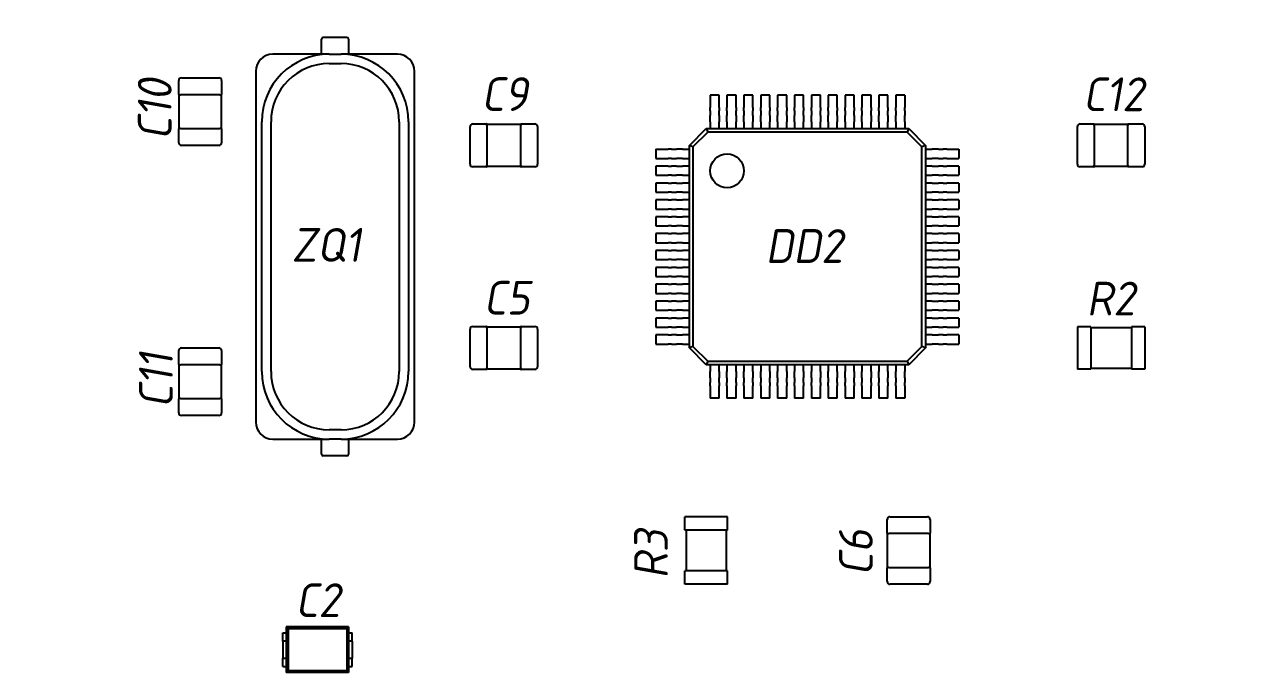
# Model space of a CAD drawing. Header units: inches. Extents: x -14 to 5184, y -66 to 1689.
# Drawn here: x 2381 to 2417.65, y 1442.8 to 1462.04 of the extents above; entities that cross this region are included whole.
import ezdxf

# ---------------------------------------------------------------- set-up
doc = ezdxf.new("R2010")
doc.units = ezdxf.units.IN
doc.header["$MEASUREMENT"] = 0
doc.layers.add('Видимые тонкие (ГОСТ)', color=7, linetype='Continuous', lineweight=25)
doc.layers.add('Штриховка (ГОСТ)', color=7, linetype='Continuous', lineweight=18)
doc.styles.add('Standart2', font='gost_b.ttf', dxfattribs={"oblique": 10, "height": 2})

msp = doc.modelspace()

# ---------------------------------------------------------------- hatches: boundary and pattern name
at = {"layer": 'Штриховка (ГОСТ)'}
h = msp.add_hatch(dxfattribs=at)
h.set_pattern_fill('ANSI37', color=256, scale=15, style=0)
h.set_pattern_definition([(45, (-1048.1199, 909.1897), (-1.3258252, 1.3258252), []), (135, (-1048.1199, 909.1897), (-1.3258252, -1.3258252), [])])
edge = h.paths.add_edge_path()
edge.add_ellipse((2344.2502, 1411.0967), major_axis=(-5, -0.0003), ratio=1, start_angle=0, end_angle=90)
edge.add_line((2344.2504, 1406.0967), (2464.2504, 1406.1028))
edge.add_ellipse((2464.2502, 1411.1028), major_axis=(0.0003, -5), ratio=1, start_angle=0, end_angle=90)
edge.add_line((2469.2502, 1411.103), (2469.2469, 1475.103))
edge.add_ellipse((2464.2469, 1475.1028), major_axis=(5, 0.0003), ratio=1, start_angle=0, end_angle=90)
edge.add_line((2464.2467, 1480.1028), (2344.2467, 1480.0967))
edge.add_ellipse((2344.2469, 1475.0967), major_axis=(-0.0003, 5), ratio=1, start_angle=0, end_angle=90)
edge.add_line((2339.2469, 1475.0965), (2339.2502, 1411.0965))
edge = h.paths.add_edge_path(flags=0)
edge.add_ellipse((2462.25, 1414.1027), major_axis=(-0.0002, 3.5), ratio=1, start_angle=0, end_angle=360)
edge = h.paths.add_edge_path(flags=0)
edge.add_ellipse((2462.2471, 1472.1027), major_axis=(-0.0002, 3.5), ratio=1, start_angle=0, end_angle=360)
edge = h.paths.add_edge_path(flags=0)
edge.add_ellipse((2346.2471, 1472.0968), major_axis=(-0.0002, 3.5), ratio=1, start_angle=0, end_angle=360)
edge = h.paths.add_edge_path(flags=0)
edge.add_ellipse((2346.25, 1414.0968), major_axis=(-0.0002, 3.5), ratio=1, start_angle=0, end_angle=360)
edge = h.paths.add_edge_path(flags=0)
edge.add_ellipse((2459.2472, 1469.1025), major_axis=(-2, -0.0001), ratio=1, start_angle=0, end_angle=90)
edge.add_line((2459.2473, 1467.1025), (2466.2473, 1467.1029))
edge.add_line((2466.2473, 1467.1029), (2466.2497, 1419.1029))
edge.add_line((2466.2497, 1419.1029), (2459.2497, 1419.1025))
edge.add_ellipse((2459.2498, 1417.1025), major_axis=(-0.0001, 2), ratio=1, start_angle=0, end_angle=90)
edge.add_line((2457.2498, 1417.1024), (2457.2503, 1409.1024))
edge.add_line((2457.2503, 1409.1024), (2351.2503, 1409.0971))
edge.add_line((2351.2503, 1409.0971), (2351.2498, 1417.0971))
edge.add_ellipse((2349.2498, 1417.097), major_axis=(2, 0.0001), ratio=1, start_angle=0, end_angle=90)
edge.add_line((2349.2497, 1419.097), (2342.2497, 1419.0966))
edge.add_line((2342.2497, 1419.0966), (2342.2473, 1467.0966))
edge.add_line((2342.2473, 1467.0966), (2349.2473, 1467.097))
edge.add_ellipse((2349.2472, 1469.097), major_axis=(0.0001, -2), ratio=1, start_angle=0, end_angle=90)
edge.add_line((2351.2472, 1469.0971), (2351.2468, 1477.0971))
edge.add_line((2351.2468, 1477.0971), (2457.2468, 1477.1024))
edge.add_line((2457.2468, 1477.1024), (2457.2472, 1469.1024))

# ---------------------------------------------------------------- linework, layer by layer
at = {"layer": 'Видимые тонкие (ГОСТ)', "transparency": 33554687}
for p, q in [((2389.7998, 1461.1648), (2389.7998, 1461.6148)), ((2390.5498, 1461.6648), (2389.8498, 1461.6648)), ((2390.5998, 1461.6148), (2390.5998, 1461.1648)), ((2390.0248, 1461.1648), (2388.3498, 1461.1648)), ((2390.0248, 1461.1648), (2390.3748, 1461.1648)), ((2392.0498, 1461.1648), (2390.3748, 1461.1648)), ((2387.8498, 1460.6648), (2387.8498, 1450.2648)), ((2390.0248, 1460.8898), (2390.3748, 1460.8898)), ((2392.5498, 1450.2648), (2392.5498, 1460.6648)), ((2385.565, 1459.9747), (2385.565, 1460.3847)), ((2385.645, 1460.4647), (2386.755, 1460.4647)), ((2386.835, 1460.3847), (2386.835, 1459.9747)), ((2385.575, 1458.9647), (2385.575, 1459.9647)), ((2385.575, 1459.9647), (2385.615, 1459.9647)), ((2386.785, 1459.9647), (2385.615, 1459.9647)), ((2386.775, 1459.9647), (2385.625, 1459.9647)), ((2386.785, 1459.9647), (2386.825, 1459.9647)), ((2386.825, 1459.9647), (2386.825, 1458.9647)), ((2401.5848, 1459.9548), (2401.3148, 1459.9548)), ((2401.3148, 1459.9548), (2401.3148, 1459.5915)), ((2401.5848, 1459.5915), (2401.5848, 1459.9548)), ((2402.0848, 1459.9548), (2401.8148, 1459.9548)), ((2401.8148, 1459.9548), (2401.8148, 1459.5915)), ((2402.0848, 1459.5915), (2402.0848, 1459.9548)), ((2402.5848, 1459.9548), (2402.3148, 1459.9548)), ((2402.3148, 1459.9548), (2402.3148, 1459.5915)), ((2402.5848, 1459.5915), (2402.5848, 1459.9548)), ((2403.0848, 1459.9548), (2402.8148, 1459.9548)), ((2402.8148, 1459.9548), (2402.8148, 1459.5915)), ((2403.0848, 1459.5915), (2403.0848, 1459.9548)), ((2403.5848, 1459.9548), (2403.3148, 1459.9548)), ((2403.3148, 1459.9548), (2403.3148, 1459.5915)), ((2403.5848, 1459.5915), (2403.5848, 1459.9548)), ((2404.0848, 1459.9548), (2403.8148, 1459.9548)), ((2403.8148, 1459.9548), (2403.8148, 1459.5915)), ((2404.0848, 1459.5915), (2404.0848, 1459.9548)), ((2404.5848, 1459.9548), (2404.3148, 1459.9548)), ((2404.3148, 1459.9548), (2404.3148, 1459.5915)), ((2404.5848, 1459.5915), (2404.5848, 1459.9548)), ((2405.0848, 1459.9548), (2404.8148, 1459.9548)), ((2404.8148, 1459.9548), (2404.8148, 1459.5915)), ((2405.0848, 1459.5915), (2405.0848, 1459.9548)), ((2405.5848, 1459.9548), (2405.3148, 1459.9548)), ((2405.3148, 1459.9548), (2405.3148, 1459.5915)), ((2405.5848, 1459.5915), (2405.5848, 1459.9548)), ((2406.0848, 1459.9548), (2405.8148, 1459.9548)), ((2405.8148, 1459.9548), (2405.8148, 1459.5915)), ((2406.0848, 1459.5915), (2406.0848, 1459.9548)), ((2406.5848, 1459.9548), (2406.3148, 1459.9548)), ((2406.3148, 1459.9548), (2406.3148, 1459.5915)), ((2406.5848, 1459.5915), (2406.5848, 1459.9548)), ((2407.0848, 1459.9548), (2406.8148, 1459.9548)), ((2406.8148, 1459.9548), (2406.8148, 1459.5915)), ((2407.0848, 1459.9548), (2407.0848, 1459.5915)), ((2401.3148, 1459.492), (2401.3148, 1459.5915)), ((2401.3148, 1459.492), (2401.3148, 1459.3489)), ((2401.5848, 1459.5915), (2401.5848, 1459.492)), ((2401.5848, 1459.3489), (2401.5848, 1459.492)), ((2401.8148, 1459.492), (2401.8148, 1459.5915)), ((2401.8148, 1459.492), (2401.8148, 1459.3489)), ((2402.0848, 1459.5915), (2402.0848, 1459.492)), ((2402.0848, 1459.3489), (2402.0848, 1459.492)), ((2402.3148, 1459.492), (2402.3148, 1459.5915)), ((2402.3148, 1459.492), (2402.3148, 1459.3489)), ((2402.5848, 1459.5915), (2402.5848, 1459.492)), ((2402.5848, 1459.3489), (2402.5848, 1459.492)), ((2402.8148, 1459.492), (2402.8148, 1459.5915)), ((2402.8148, 1459.492), (2402.8148, 1459.3489)), ((2403.0848, 1459.5915), (2403.0848, 1459.492)), ((2403.0848, 1459.3489), (2403.0848, 1459.492)), ((2403.3148, 1459.492), (2403.3148, 1459.5915)), ((2403.3148, 1459.492), (2403.3148, 1459.3489)), ((2403.5848, 1459.5915), (2403.5848, 1459.492)), ((2403.5848, 1459.3489), (2403.5848, 1459.492)), ((2403.8148, 1459.492), (2403.8148, 1459.5915)), ((2403.8148, 1459.492), (2403.8148, 1459.3489)), ((2404.0848, 1459.5915), (2404.0848, 1459.492)), ((2404.0848, 1459.3489), (2404.0848, 1459.492)), ((2404.3148, 1459.492), (2404.3148, 1459.5915)), ((2404.3148, 1459.492), (2404.3148, 1459.3489)), ((2404.5848, 1459.5915), (2404.5848, 1459.492)), ((2404.5848, 1459.3489), (2404.5848, 1459.492)), ((2404.8148, 1459.492), (2404.8148, 1459.5915)), ((2404.8148, 1459.492), (2404.8148, 1459.3489)), ((2405.0848, 1459.5915), (2405.0848, 1459.492)), ((2405.0848, 1459.3489), (2405.0848, 1459.492)), ((2405.3148, 1459.492), (2405.3148, 1459.5915)), ((2405.3148, 1459.492), (2405.3148, 1459.3489)), ((2405.5848, 1459.5915), (2405.5848, 1459.492)), ((2405.5848, 1459.3489), (2405.5848, 1459.492)), ((2405.8148, 1459.492), (2405.8148, 1459.5915)), ((2405.8148, 1459.492), (2405.8148, 1459.3489)), ((2406.0848, 1459.5915), (2406.0848, 1459.492)), ((2406.0848, 1459.3489), (2406.0848, 1459.492)), ((2406.3148, 1459.492), (2406.3148, 1459.5915)), ((2406.3148, 1459.492), (2406.3148, 1459.3489)), ((2406.5848, 1459.5915), (2406.5848, 1459.492)), ((2406.5848, 1459.3489), (2406.5848, 1459.492)), ((2406.8148, 1459.492), (2406.8148, 1459.5915)), ((2406.8148, 1459.492), (2406.8148, 1459.3489)), ((2407.0848, 1459.492), (2407.0848, 1459.5915)), ((2407.0848, 1459.492), (2407.0848, 1459.3489)), ((2388.0248, 1451.7648), (2388.0248, 1459.1648)), ((2388.2998, 1451.7648), (2388.2998, 1459.1648)), ((2392.0998, 1459.1648), (2392.0998, 1451.7648)), ((2392.3748, 1459.1648), (2392.3748, 1451.7648)), ((2401.3148, 1459.1654), (2401.3148, 1459.3489)), ((2401.3148, 1459.1654), (2401.3148, 1458.9648)), ((2401.5848, 1459.3489), (2401.5848, 1459.1654)), ((2401.5848, 1458.9648), (2401.5848, 1459.1654)), ((2401.8148, 1459.1654), (2401.8148, 1459.3489)), ((2401.8148, 1459.1654), (2401.8148, 1458.9648)), ((2402.0848, 1459.3489), (2402.0848, 1459.1654)), ((2402.0848, 1458.9648), (2402.0848, 1459.1654)), ((2402.3148, 1459.1654), (2402.3148, 1459.3489)), ((2402.3148, 1459.1654), (2402.3148, 1458.9648)), ((2402.5848, 1459.3489), (2402.5848, 1459.1654)), ((2402.5848, 1458.9648), (2402.5848, 1459.1654)), ((2402.8148, 1459.1654), (2402.8148, 1459.3489)), ((2402.8148, 1459.1654), (2402.8148, 1458.9648)), ((2403.0848, 1459.3489), (2403.0848, 1459.1654)), ((2403.0848, 1458.9648), (2403.0848, 1459.1654)), ((2403.3148, 1459.1654), (2403.3148, 1459.3489)), ((2403.3148, 1459.1654), (2403.3148, 1458.9648)), ((2403.5848, 1459.3489), (2403.5848, 1459.1654)), ((2403.5848, 1458.9648), (2403.5848, 1459.1654)), ((2403.8148, 1459.1654), (2403.8148, 1459.3489)), ((2403.8148, 1459.1654), (2403.8148, 1458.9648)), ((2404.0848, 1459.3489), (2404.0848, 1459.1654)), ((2404.0848, 1458.9648), (2404.0848, 1459.1654)), ((2404.3148, 1459.1654), (2404.3148, 1459.3489)), ((2404.3148, 1459.1654), (2404.3148, 1458.9648)), ((2404.5848, 1459.3489), (2404.5848, 1459.1654)), ((2404.5848, 1458.9648), (2404.5848, 1459.1654)), ((2404.8148, 1459.1654), (2404.8148, 1459.3489)), ((2404.8148, 1459.1654), (2404.8148, 1458.9648)), ((2405.0848, 1459.3489), (2405.0848, 1459.1654)), ((2405.0848, 1458.9648), (2405.0848, 1459.1654)), ((2405.3148, 1459.1654), (2405.3148, 1459.3489)), ((2405.3148, 1459.1654), (2405.3148, 1458.9648)), ((2405.5848, 1459.3489), (2405.5848, 1459.1654)), ((2405.5848, 1458.9648), (2405.5848, 1459.1654)), ((2405.8148, 1459.1654), (2405.8148, 1459.3489)), ((2405.8148, 1459.1654), (2405.8148, 1458.9648)), ((2406.0848, 1459.3489), (2406.0848, 1459.1654)), ((2406.0848, 1458.9648), (2406.0848, 1459.1654)), ((2406.3148, 1459.1654), (2406.3148, 1459.3489)), ((2406.3148, 1459.1654), (2406.3148, 1458.9648)), ((2406.5848, 1459.3489), (2406.5848, 1459.1654)), ((2406.5848, 1458.9648), (2406.5848, 1459.1654)), ((2406.8148, 1459.1654), (2406.8148, 1459.3489)), ((2406.8148, 1459.1654), (2406.8148, 1458.9648)), ((2407.0848, 1459.1654), (2407.0848, 1459.3489)), ((2407.0848, 1459.1654), (2407.0848, 1458.9648)), ((2385.565, 1458.5447), (2385.565, 1458.9547)), ((2385.615, 1458.9647), (2385.575, 1458.9647)), ((2385.615, 1458.9647), (2386.785, 1458.9647)), ((2385.625, 1458.9647), (2386.775, 1458.9647)), ((2386.825, 1458.9647), (2386.785, 1458.9647)), ((2386.835, 1458.9547), (2386.835, 1458.5447)), ((2394.1997, 1457.9099), (2394.1997, 1459.0199)), ((2394.2797, 1459.0999), (2394.6897, 1459.0999)), ((2394.6997, 1459.0899), (2395.6997, 1459.0899)), ((2394.6997, 1459.0499), (2394.6997, 1459.0899)), ((2394.6997, 1459.0499), (2394.6997, 1457.8799)), ((2394.6997, 1459.0399), (2394.6997, 1457.8899)), ((2395.6997, 1459.0899), (2395.6997, 1459.0499)), ((2395.6997, 1457.8799), (2395.6997, 1459.0499)), ((2395.6997, 1457.8899), (2395.6997, 1459.0399)), ((2395.7097, 1459.0999), (2396.1197, 1459.0999)), ((2396.1997, 1459.0199), (2396.1997, 1457.9099)), ((2400.6998, 1458.4648), (2401.1998, 1458.9648)), ((2401.2438, 1458.8585), (2400.8061, 1458.4207)), ((2401.1998, 1458.9648), (2407.1998, 1458.9648)), ((2401.1998, 1458.9648), (2401.2438, 1458.8585)), ((2407.1558, 1458.8585), (2401.2438, 1458.8585)), ((2407.1998, 1458.9648), (2407.1558, 1458.8585)), ((2407.5935, 1458.4207), (2407.1558, 1458.8585)), ((2407.1998, 1458.9648), (2407.6998, 1458.4648)), ((2412.2001, 1457.9099), (2412.2001, 1459.0199)), ((2412.2801, 1459.0999), (2412.6901, 1459.0999)), ((2412.7001, 1459.0899), (2413.7001, 1459.0899)), ((2412.7001, 1459.0499), (2412.7001, 1459.0899)), ((2412.7001, 1459.0499), (2412.7001, 1457.8799)), ((2412.7001, 1459.0399), (2412.7001, 1457.8899)), ((2413.7001, 1459.0899), (2413.7001, 1459.0499)), ((2413.7001, 1457.8799), (2413.7001, 1459.0499)), ((2413.7001, 1457.8899), (2413.7001, 1459.0399)), ((2413.7101, 1459.0999), (2414.1201, 1459.0999)), ((2414.2001, 1459.0199), (2414.2001, 1457.9099)), ((2386.755, 1458.4647), (2385.645, 1458.4647)), ((2400.6998, 1452.4648), (2400.6998, 1458.4648)), ((2400.8061, 1458.4207), (2400.6998, 1458.4648)), ((2400.8061, 1458.4207), (2400.8061, 1452.5088)), ((2407.6998, 1458.4648), (2407.5935, 1458.4207)), ((2407.5935, 1452.5088), (2407.5935, 1458.4207)), ((2407.6998, 1458.4648), (2407.6998, 1452.4648)), ((2399.7098, 1458.3498), (2399.7098, 1458.0798)), ((2399.7098, 1458.3498), (2400.073, 1458.3498)), ((2399.7098, 1458.0798), (2400.073, 1458.0798)), ((2400.1725, 1458.3498), (2400.073, 1458.3498)), ((2400.1725, 1458.0798), (2400.073, 1458.0798)), ((2400.1725, 1458.3498), (2400.3157, 1458.3498)), ((2400.1725, 1458.0798), (2400.3157, 1458.0798)), ((2400.4991, 1458.3498), (2400.3157, 1458.3498)), ((2400.4991, 1458.0798), (2400.3157, 1458.0798)), ((2400.4991, 1458.3498), (2400.6998, 1458.3498)), ((2400.4991, 1458.0798), (2400.6998, 1458.0798)), ((2407.6998, 1458.3498), (2407.9004, 1458.3498)), ((2407.6998, 1458.0798), (2407.9004, 1458.0798)), ((2408.0839, 1458.3498), (2407.9004, 1458.3498)), ((2408.0839, 1458.0798), (2407.9004, 1458.0798)), ((2408.0839, 1458.3498), (2408.227, 1458.3498)), ((2408.0839, 1458.0798), (2408.227, 1458.0798)), ((2408.3265, 1458.3498), (2408.227, 1458.3498)), ((2408.3265, 1458.0798), (2408.227, 1458.0798)), ((2408.3265, 1458.3498), (2408.6898, 1458.3498)), ((2408.3265, 1458.0798), (2408.6898, 1458.0798)), ((2408.6898, 1458.3498), (2408.6898, 1458.0798)), ((2394.6897, 1457.8299), (2394.2797, 1457.8299)), ((2394.6997, 1457.8399), (2394.6997, 1457.8799)), ((2395.6997, 1457.8399), (2394.6997, 1457.8399)), ((2395.6997, 1457.8799), (2395.6997, 1457.8399)), ((2396.1197, 1457.8299), (2395.7097, 1457.8299)), ((2399.7098, 1457.8498), (2399.7098, 1457.5798)), ((2400.073, 1457.8498), (2399.7098, 1457.8498)), ((2400.073, 1457.8498), (2400.1725, 1457.8498)), ((2400.3157, 1457.8498), (2400.1725, 1457.8498)), ((2400.3157, 1457.8498), (2400.4991, 1457.8498)), ((2400.6998, 1457.8498), (2400.4991, 1457.8498)), ((2407.9004, 1457.8498), (2407.6998, 1457.8498)), ((2407.9004, 1457.8498), (2408.0839, 1457.8498)), ((2408.227, 1457.8498), (2408.0839, 1457.8498)), ((2408.227, 1457.8498), (2408.3265, 1457.8498)), ((2408.6898, 1457.8498), (2408.3265, 1457.8498)), ((2408.6898, 1457.8498), (2408.6898, 1457.5798)), ((2412.6901, 1457.8299), (2412.2801, 1457.8299)), ((2412.7001, 1457.8399), (2412.7001, 1457.8799)), ((2413.7001, 1457.8399), (2412.7001, 1457.8399)), ((2413.7001, 1457.8799), (2413.7001, 1457.8399)), ((2414.1201, 1457.8299), (2413.7101, 1457.8299)), ((2399.7098, 1457.5798), (2400.073, 1457.5798)), ((2399.7098, 1457.3498), (2399.7098, 1457.0798)), ((2400.073, 1457.3498), (2399.7098, 1457.3498)), ((2400.1725, 1457.5798), (2400.073, 1457.5798)), ((2400.073, 1457.3498), (2400.1725, 1457.3498)), ((2400.1725, 1457.5798), (2400.3157, 1457.5798)), ((2400.3157, 1457.3498), (2400.1725, 1457.3498)), ((2400.4991, 1457.5798), (2400.3157, 1457.5798)), ((2400.3157, 1457.3498), (2400.4991, 1457.3498)), ((2400.4991, 1457.5798), (2400.6998, 1457.5798)), ((2400.6998, 1457.3498), (2400.4991, 1457.3498)), ((2407.6998, 1457.5798), (2407.9004, 1457.5798)), ((2407.9004, 1457.3498), (2407.6998, 1457.3498)), ((2408.0839, 1457.5798), (2407.9004, 1457.5798)), ((2407.9004, 1457.3498), (2408.0839, 1457.3498)), ((2408.0839, 1457.5798), (2408.227, 1457.5798)), ((2408.227, 1457.3498), (2408.0839, 1457.3498)), ((2408.3265, 1457.5798), (2408.227, 1457.5798)), ((2408.227, 1457.3498), (2408.3265, 1457.3498)), ((2408.3265, 1457.5798), (2408.6898, 1457.5798)), ((2408.6898, 1457.3498), (2408.3265, 1457.3498)), ((2408.6898, 1457.3498), (2408.6898, 1457.0798)), ((2399.7098, 1457.0798), (2400.073, 1457.0798)), ((2400.1725, 1457.0798), (2400.073, 1457.0798)), ((2400.1725, 1457.0798), (2400.3157, 1457.0798)), ((2400.4991, 1457.0798), (2400.3157, 1457.0798)), ((2400.4991, 1457.0798), (2400.6998, 1457.0798)), ((2407.6998, 1457.0798), (2407.9004, 1457.0798)), ((2408.0839, 1457.0798), (2407.9004, 1457.0798)), ((2408.0839, 1457.0798), (2408.227, 1457.0798)), ((2408.3265, 1457.0798), (2408.227, 1457.0798)), ((2408.3265, 1457.0798), (2408.6898, 1457.0798)), ((2399.7098, 1456.8498), (2399.7098, 1456.5798)), ((2400.073, 1456.8498), (2399.7098, 1456.8498)), ((2399.7098, 1456.5798), (2400.073, 1456.5798)), ((2400.073, 1456.8498), (2400.1725, 1456.8498)), ((2400.1725, 1456.5798), (2400.073, 1456.5798)), ((2400.3157, 1456.8498), (2400.1725, 1456.8498)), ((2400.1725, 1456.5798), (2400.3157, 1456.5798)), ((2400.3157, 1456.8498), (2400.4991, 1456.8498)), ((2400.4991, 1456.5798), (2400.3157, 1456.5798)), ((2400.6998, 1456.8498), (2400.4991, 1456.8498)), ((2400.4991, 1456.5798), (2400.6998, 1456.5798)), ((2407.9004, 1456.8498), (2407.6998, 1456.8498)), ((2407.6998, 1456.5798), (2407.9004, 1456.5798)), ((2407.9004, 1456.8498), (2408.0839, 1456.8498)), ((2408.0839, 1456.5798), (2407.9004, 1456.5798)), ((2408.227, 1456.8498), (2408.0839, 1456.8498)), ((2408.0839, 1456.5798), (2408.227, 1456.5798)), ((2408.227, 1456.8498), (2408.3265, 1456.8498)), ((2408.3265, 1456.5798), (2408.227, 1456.5798)), ((2408.6898, 1456.8498), (2408.3265, 1456.8498)), ((2408.3265, 1456.5798), (2408.6898, 1456.5798)), ((2408.6898, 1456.8498), (2408.6898, 1456.5798)), ((2399.7098, 1456.3498), (2399.7098, 1456.0798)), ((2400.073, 1456.3498), (2399.7098, 1456.3498)), ((2400.073, 1456.3498), (2400.1725, 1456.3498)), ((2400.3157, 1456.3498), (2400.1725, 1456.3498)), ((2400.3157, 1456.3498), (2400.4991, 1456.3498)), ((2400.6998, 1456.3498), (2400.4991, 1456.3498)), ((2407.9004, 1456.3498), (2407.6998, 1456.3498)), ((2407.9004, 1456.3498), (2408.0839, 1456.3498)), ((2408.227, 1456.3498), (2408.0839, 1456.3498)), ((2408.227, 1456.3498), (2408.3265, 1456.3498)), ((2408.6898, 1456.3498), (2408.3265, 1456.3498)), ((2408.6898, 1456.3498), (2408.6898, 1456.0798)), ((2399.7098, 1456.0798), (2400.073, 1456.0798)), ((2399.7098, 1455.8498), (2399.7098, 1455.5798)), ((2400.073, 1455.8498), (2399.7098, 1455.8498)), ((2400.1725, 1456.0798), (2400.073, 1456.0798)), ((2400.073, 1455.8498), (2400.1725, 1455.8498)), ((2400.1725, 1456.0798), (2400.3157, 1456.0798)), ((2400.3157, 1455.8498), (2400.1725, 1455.8498)), ((2400.4991, 1456.0798), (2400.3157, 1456.0798)), ((2400.3157, 1455.8498), (2400.4991, 1455.8498)), ((2400.4991, 1456.0798), (2400.6998, 1456.0798)), ((2400.6998, 1455.8498), (2400.4991, 1455.8498)), ((2407.6998, 1456.0798), (2407.9004, 1456.0798)), ((2407.9004, 1455.8498), (2407.6998, 1455.8498)), ((2408.0839, 1456.0798), (2407.9004, 1456.0798)), ((2407.9004, 1455.8498), (2408.0839, 1455.8498)), ((2408.0839, 1456.0798), (2408.227, 1456.0798)), ((2408.227, 1455.8498), (2408.0839, 1455.8498)), ((2408.3265, 1456.0798), (2408.227, 1456.0798)), ((2408.227, 1455.8498), (2408.3265, 1455.8498)), ((2408.3265, 1456.0798), (2408.6898, 1456.0798)), ((2408.6898, 1455.8498), (2408.3265, 1455.8498)), ((2408.6898, 1455.8498), (2408.6898, 1455.5798)), ((2399.7098, 1455.5798), (2400.073, 1455.5798)), ((2400.1725, 1455.5798), (2400.073, 1455.5798)), ((2400.1725, 1455.5798), (2400.3157, 1455.5798)), ((2400.4991, 1455.5798), (2400.3157, 1455.5798)), ((2400.4991, 1455.5798), (2400.6998, 1455.5798)), ((2407.6998, 1455.5798), (2407.9004, 1455.5798)), ((2408.0839, 1455.5798), (2407.9004, 1455.5798)), ((2408.0839, 1455.5798), (2408.227, 1455.5798)), ((2408.3265, 1455.5798), (2408.227, 1455.5798)), ((2408.3265, 1455.5798), (2408.6898, 1455.5798)), ((2399.7098, 1455.3498), (2399.7098, 1455.0798)), ((2400.073, 1455.3498), (2399.7098, 1455.3498)), ((2399.7098, 1455.0798), (2400.073, 1455.0798)), ((2400.073, 1455.3498), (2400.1725, 1455.3498)), ((2400.1725, 1455.0798), (2400.073, 1455.0798)), ((2400.3157, 1455.3498), (2400.1725, 1455.3498)), ((2400.1725, 1455.0798), (2400.3157, 1455.0798)), ((2400.3157, 1455.3498), (2400.4991, 1455.3498)), ((2400.4991, 1455.0798), (2400.3157, 1455.0798)), ((2400.6998, 1455.3498), (2400.4991, 1455.3498)), ((2400.4991, 1455.0798), (2400.6998, 1455.0798)), ((2407.9004, 1455.3498), (2407.6998, 1455.3498)), ((2407.6998, 1455.0798), (2407.9004, 1455.0798)), ((2407.9004, 1455.3498), (2408.0839, 1455.3498)), ((2408.0839, 1455.0798), (2407.9004, 1455.0798)), ((2408.227, 1455.3498), (2408.0839, 1455.3498)), ((2408.0839, 1455.0798), (2408.227, 1455.0798)), ((2408.227, 1455.3498), (2408.3265, 1455.3498)), ((2408.3265, 1455.0798), (2408.227, 1455.0798)), ((2408.6898, 1455.3498), (2408.3265, 1455.3498)), ((2408.3265, 1455.0798), (2408.6898, 1455.0798)), ((2408.6898, 1455.3498), (2408.6898, 1455.0798)), ((2399.7098, 1454.8498), (2399.7098, 1454.5798)), ((2400.073, 1454.8498), (2399.7098, 1454.8498)), ((2400.073, 1454.8498), (2400.1725, 1454.8498)), ((2400.3157, 1454.8498), (2400.1725, 1454.8498)), ((2400.3157, 1454.8498), (2400.4991, 1454.8498)), ((2400.6998, 1454.8498), (2400.4991, 1454.8498)), ((2407.9004, 1454.8498), (2407.6998, 1454.8498)), ((2407.9004, 1454.8498), (2408.0839, 1454.8498)), ((2408.227, 1454.8498), (2408.0839, 1454.8498)), ((2408.227, 1454.8498), (2408.3265, 1454.8498)), ((2408.6898, 1454.8498), (2408.3265, 1454.8498)), ((2408.6898, 1454.8498), (2408.6898, 1454.5798)), ((2399.7098, 1454.5798), (2400.073, 1454.5798)), ((2399.7098, 1454.3498), (2399.7098, 1454.0798)), ((2400.073, 1454.3498), (2399.7098, 1454.3498)), ((2400.1725, 1454.5798), (2400.073, 1454.5798)), ((2400.073, 1454.3498), (2400.1725, 1454.3498)), ((2400.1725, 1454.5798), (2400.3157, 1454.5798)), ((2400.3157, 1454.3498), (2400.1725, 1454.3498)), ((2400.4991, 1454.5798), (2400.3157, 1454.5798)), ((2400.3157, 1454.3498), (2400.4991, 1454.3498)), ((2400.4991, 1454.5798), (2400.6998, 1454.5798)), ((2400.6998, 1454.3498), (2400.4991, 1454.3498)), ((2407.6998, 1454.5798), (2407.9004, 1454.5798)), ((2407.9004, 1454.3498), (2407.6998, 1454.3498)), ((2408.0839, 1454.5798), (2407.9004, 1454.5798)), ((2407.9004, 1454.3498), (2408.0839, 1454.3498)), ((2408.0839, 1454.5798), (2408.227, 1454.5798)), ((2408.227, 1454.3498), (2408.0839, 1454.3498)), ((2408.3265, 1454.5798), (2408.227, 1454.5798)), ((2408.227, 1454.3498), (2408.3265, 1454.3498)), ((2408.3265, 1454.5798), (2408.6898, 1454.5798)), ((2408.6898, 1454.3498), (2408.3265, 1454.3498)), ((2408.6898, 1454.3498), (2408.6898, 1454.0798)), ((2399.7098, 1454.0798), (2400.073, 1454.0798)), ((2400.1725, 1454.0798), (2400.073, 1454.0798)), ((2400.1725, 1454.0798), (2400.3157, 1454.0798)), ((2400.4991, 1454.0798), (2400.3157, 1454.0798)), ((2400.4991, 1454.0798), (2400.6998, 1454.0798)), ((2407.6998, 1454.0798), (2407.9004, 1454.0798)), ((2408.0839, 1454.0798), (2407.9004, 1454.0798)), ((2408.0839, 1454.0798), (2408.227, 1454.0798)), ((2408.3265, 1454.0798), (2408.227, 1454.0798)), ((2408.3265, 1454.0798), (2408.6898, 1454.0798)), ((2399.7098, 1453.8498), (2399.7098, 1453.5798)), ((2400.073, 1453.8498), (2399.7098, 1453.8498)), ((2400.073, 1453.8498), (2400.1725, 1453.8498)), ((2400.3157, 1453.8498), (2400.1725, 1453.8498)), ((2400.3157, 1453.8498), (2400.4991, 1453.8498)), ((2400.6998, 1453.8498), (2400.4991, 1453.8498)), ((2407.9004, 1453.8498), (2407.6998, 1453.8498)), ((2407.9004, 1453.8498), (2408.0839, 1453.8498)), ((2408.227, 1453.8498), (2408.0839, 1453.8498)), ((2408.227, 1453.8498), (2408.3265, 1453.8498)), ((2408.6898, 1453.8498), (2408.3265, 1453.8498)), ((2408.6898, 1453.8498), (2408.6898, 1453.5798)), ((2399.7098, 1453.5798), (2400.073, 1453.5798)), ((2399.7098, 1453.3498), (2399.7098, 1453.0798)), ((2400.073, 1453.3498), (2399.7098, 1453.3498)), ((2400.1725, 1453.5798), (2400.073, 1453.5798)), ((2400.073, 1453.3498), (2400.1725, 1453.3498)), ((2400.1725, 1453.5798), (2400.3157, 1453.5798)), ((2400.3157, 1453.3498), (2400.1725, 1453.3498)), ((2400.4991, 1453.5798), (2400.3157, 1453.5798)), ((2400.3157, 1453.3498), (2400.4991, 1453.3498)), ((2400.4991, 1453.5798), (2400.6998, 1453.5798)), ((2400.6998, 1453.3498), (2400.4991, 1453.3498)), ((2407.6998, 1453.5798), (2407.9004, 1453.5798)), ((2407.9004, 1453.3498), (2407.6998, 1453.3498)), ((2408.0839, 1453.5798), (2407.9004, 1453.5798)), ((2407.9004, 1453.3498), (2408.0839, 1453.3498)), ((2408.0839, 1453.5798), (2408.227, 1453.5798)), ((2408.227, 1453.3498), (2408.0839, 1453.3498)), ((2408.3265, 1453.5798), (2408.227, 1453.5798)), ((2408.227, 1453.3498), (2408.3265, 1453.3498)), ((2408.3265, 1453.5798), (2408.6898, 1453.5798)), ((2408.6898, 1453.3498), (2408.3265, 1453.3498)), ((2408.6898, 1453.3498), (2408.6898, 1453.0798)), ((2394.1997, 1451.9095), (2394.1997, 1453.0195)), ((2394.2797, 1453.0995), (2394.6897, 1453.0995)), ((2394.6997, 1453.0895), (2395.6997, 1453.0895)), ((2394.6997, 1453.0495), (2394.6997, 1453.0895)), ((2394.6997, 1453.0495), (2394.6997, 1451.8795)), ((2394.6997, 1453.0395), (2394.6997, 1451.8895)), ((2395.6997, 1453.0895), (2395.6997, 1453.0495)), ((2395.6997, 1451.8795), (2395.6997, 1453.0495)), ((2395.6997, 1451.8895), (2395.6997, 1453.0395)), ((2395.7097, 1453.0995), (2396.1197, 1453.0995)), ((2396.1997, 1453.0195), (2396.1997, 1451.9095)), ((2399.7098, 1453.0798), (2400.073, 1453.0798)), ((2400.1725, 1453.0798), (2400.073, 1453.0798)), ((2400.1725, 1453.0798), (2400.3157, 1453.0798)), ((2400.4991, 1453.0798), (2400.3157, 1453.0798)), ((2400.4991, 1453.0798), (2400.6998, 1453.0798)), ((2407.6998, 1453.0798), (2407.9004, 1453.0798)), ((2408.0839, 1453.0798), (2407.9004, 1453.0798)), ((2408.0839, 1453.0798), (2408.227, 1453.0798)), ((2408.3265, 1453.0798), (2408.227, 1453.0798)), ((2408.3265, 1453.0798), (2408.6898, 1453.0798)), ((2412.5999, 1453.0947), (2412.1999, 1453.0947)), ((2412.1999, 1453.0947), (2412.1999, 1451.8347)), ((2412.5999, 1453.0947), (2412.5999, 1451.8347)), ((2413.7999, 1453.0647), (2412.5999, 1453.0647)), ((2414.1999, 1453.0947), (2413.7999, 1453.0947)), ((2413.7999, 1453.0947), (2413.7999, 1451.8347)), ((2414.1999, 1453.0947), (2414.1999, 1451.8347)), ((2399.7098, 1452.8498), (2399.7098, 1452.5798)), ((2400.073, 1452.8498), (2399.7098, 1452.8498)), ((2399.7098, 1452.5798), (2400.073, 1452.5798)), ((2400.073, 1452.8498), (2400.1725, 1452.8498)), ((2400.1725, 1452.5798), (2400.073, 1452.5798)), ((2400.3157, 1452.8498), (2400.1725, 1452.8498)), ((2400.1725, 1452.5798), (2400.3157, 1452.5798)), ((2400.3157, 1452.8498), (2400.4991, 1452.8498)), ((2400.4991, 1452.5798), (2400.3157, 1452.5798)), ((2400.6998, 1452.8498), (2400.4991, 1452.8498)), ((2400.4991, 1452.5798), (2400.6998, 1452.5798)), ((2400.8061, 1452.5088), (2400.6998, 1452.4648)), ((2400.8061, 1452.5088), (2401.2438, 1452.071)), ((2407.1558, 1452.071), (2407.5935, 1452.5088)), ((2407.6998, 1452.4648), (2407.5935, 1452.5088)), ((2407.9004, 1452.8498), (2407.6998, 1452.8498)), ((2407.6998, 1452.5798), (2407.9004, 1452.5798)), ((2407.9004, 1452.8498), (2408.0839, 1452.8498)), ((2408.0839, 1452.5798), (2407.9004, 1452.5798)), ((2408.227, 1452.8498), (2408.0839, 1452.8498)), ((2408.0839, 1452.5798), (2408.227, 1452.5798)), ((2408.227, 1452.8498), (2408.3265, 1452.8498)), ((2408.3265, 1452.5798), (2408.227, 1452.5798)), ((2408.6898, 1452.8498), (2408.3265, 1452.8498)), ((2408.3265, 1452.5798), (2408.6898, 1452.5798)), ((2408.6898, 1452.8498), (2408.6898, 1452.5798)), ((2385.5647, 1451.9745), (2385.5647, 1452.3845)), ((2385.6447, 1452.4645), (2386.7547, 1452.4645)), ((2386.8347, 1452.3845), (2386.8347, 1451.9745)), ((2401.1998, 1451.9648), (2400.6998, 1452.4648)), ((2407.6998, 1452.4648), (2407.1998, 1451.9648)), ((2385.5747, 1450.9645), (2385.5747, 1451.9645)), ((2385.5747, 1451.9645), (2385.6147, 1451.9645)), ((2386.7847, 1451.9645), (2385.6147, 1451.9645)), ((2386.7747, 1451.9645), (2385.6247, 1451.9645)), ((2386.7847, 1451.9645), (2386.8247, 1451.9645)), ((2386.8247, 1451.9645), (2386.8247, 1450.9645)), ((2394.6897, 1451.8295), (2394.2797, 1451.8295)), ((2394.6997, 1451.8395), (2394.6997, 1451.8795)), ((2395.6997, 1451.8395), (2394.6997, 1451.8395)), ((2395.6997, 1451.8795), (2395.6997, 1451.8395)), ((2396.1197, 1451.8295), (2395.7097, 1451.8295)), ((2401.2438, 1452.071), (2401.1998, 1451.9648)), ((2407.1998, 1451.9648), (2401.1998, 1451.9648)), ((2401.2438, 1452.071), (2407.1558, 1452.071)), ((2401.3148, 1451.9648), (2401.3148, 1451.7641)), ((2401.5848, 1451.7641), (2401.5848, 1451.9648)), ((2401.8148, 1451.9648), (2401.8148, 1451.7641)), ((2402.0848, 1451.7641), (2402.0848, 1451.9648)), ((2402.3148, 1451.9648), (2402.3148, 1451.7641)), ((2402.5848, 1451.7641), (2402.5848, 1451.9648)), ((2402.8148, 1451.9648), (2402.8148, 1451.7641)), ((2403.0848, 1451.7641), (2403.0848, 1451.9648)), ((2403.3148, 1451.9648), (2403.3148, 1451.7641)), ((2403.5848, 1451.7641), (2403.5848, 1451.9648)), ((2403.8148, 1451.9648), (2403.8148, 1451.7641)), ((2404.0848, 1451.7641), (2404.0848, 1451.9648)), ((2404.3148, 1451.9648), (2404.3148, 1451.7641)), ((2404.5848, 1451.7641), (2404.5848, 1451.9648)), ((2404.8148, 1451.9648), (2404.8148, 1451.7641)), ((2405.0848, 1451.7641), (2405.0848, 1451.9648)), ((2405.3148, 1451.9648), (2405.3148, 1451.7641)), ((2405.5848, 1451.7641), (2405.5848, 1451.9648)), ((2405.8148, 1451.9648), (2405.8148, 1451.7641)), ((2406.0848, 1451.7641), (2406.0848, 1451.9648)), ((2406.3148, 1451.9648), (2406.3148, 1451.7641)), ((2406.5848, 1451.7641), (2406.5848, 1451.9648)), ((2406.8148, 1451.9648), (2406.8148, 1451.7641)), ((2407.0848, 1451.9648), (2407.0848, 1451.7641)), ((2407.1558, 1452.071), (2407.1998, 1451.9648)), ((2412.5999, 1451.8347), (2412.1999, 1451.8347)), ((2412.5999, 1451.8647), (2413.7999, 1451.8647)), ((2414.1999, 1451.8347), (2413.7999, 1451.8347)), ((2401.3148, 1451.5807), (2401.3148, 1451.7641)), ((2401.3148, 1451.5807), (2401.3148, 1451.4375)), ((2401.3148, 1451.338), (2401.3148, 1451.4375)), ((2401.5848, 1451.7641), (2401.5848, 1451.5807)), ((2401.5848, 1451.4375), (2401.5848, 1451.5807)), ((2401.5848, 1451.4375), (2401.5848, 1451.338)), ((2401.8148, 1451.5807), (2401.8148, 1451.7641)), ((2401.8148, 1451.5807), (2401.8148, 1451.4375)), ((2401.8148, 1451.338), (2401.8148, 1451.4375)), ((2402.0848, 1451.7641), (2402.0848, 1451.5807)), ((2402.0848, 1451.4375), (2402.0848, 1451.5807)), ((2402.0848, 1451.4375), (2402.0848, 1451.338)), ((2402.3148, 1451.5807), (2402.3148, 1451.7641)), ((2402.3148, 1451.5807), (2402.3148, 1451.4375)), ((2402.3148, 1451.338), (2402.3148, 1451.4375)), ((2402.5848, 1451.7641), (2402.5848, 1451.5807)), ((2402.5848, 1451.4375), (2402.5848, 1451.5807)), ((2402.5848, 1451.4375), (2402.5848, 1451.338)), ((2402.8148, 1451.5807), (2402.8148, 1451.7641)), ((2402.8148, 1451.5807), (2402.8148, 1451.4375)), ((2402.8148, 1451.338), (2402.8148, 1451.4375)), ((2403.0848, 1451.7641), (2403.0848, 1451.5807)), ((2403.0848, 1451.4375), (2403.0848, 1451.5807)), ((2403.0848, 1451.4375), (2403.0848, 1451.338)), ((2403.3148, 1451.5807), (2403.3148, 1451.7641)), ((2403.3148, 1451.5807), (2403.3148, 1451.4375)), ((2403.3148, 1451.338), (2403.3148, 1451.4375)), ((2403.5848, 1451.7641), (2403.5848, 1451.5807)), ((2403.5848, 1451.4375), (2403.5848, 1451.5807)), ((2403.5848, 1451.4375), (2403.5848, 1451.338)), ((2403.8148, 1451.5807), (2403.8148, 1451.7641)), ((2403.8148, 1451.5807), (2403.8148, 1451.4375)), ((2403.8148, 1451.338), (2403.8148, 1451.4375)), ((2404.0848, 1451.7641), (2404.0848, 1451.5807)), ((2404.0848, 1451.4375), (2404.0848, 1451.5807)), ((2404.0848, 1451.4375), (2404.0848, 1451.338)), ((2404.3148, 1451.5807), (2404.3148, 1451.7641)), ((2404.3148, 1451.5807), (2404.3148, 1451.4375)), ((2404.3148, 1451.338), (2404.3148, 1451.4375)), ((2404.5848, 1451.7641), (2404.5848, 1451.5807)), ((2404.5848, 1451.4375), (2404.5848, 1451.5807)), ((2404.5848, 1451.4375), (2404.5848, 1451.338)), ((2404.8148, 1451.5807), (2404.8148, 1451.7641)), ((2404.8148, 1451.5807), (2404.8148, 1451.4375)), ((2404.8148, 1451.338), (2404.8148, 1451.4375)), ((2405.0848, 1451.7641), (2405.0848, 1451.5807)), ((2405.0848, 1451.4375), (2405.0848, 1451.5807)), ((2405.0848, 1451.4375), (2405.0848, 1451.338)), ((2405.3148, 1451.5807), (2405.3148, 1451.7641)), ((2405.3148, 1451.5807), (2405.3148, 1451.4375)), ((2405.3148, 1451.338), (2405.3148, 1451.4375)), ((2405.5848, 1451.7641), (2405.5848, 1451.5807)), ((2405.5848, 1451.4375), (2405.5848, 1451.5807)), ((2405.5848, 1451.4375), (2405.5848, 1451.338)), ((2405.8148, 1451.5807), (2405.8148, 1451.7641)), ((2405.8148, 1451.5807), (2405.8148, 1451.4375)), ((2405.8148, 1451.338), (2405.8148, 1451.4375)), ((2406.0848, 1451.7641), (2406.0848, 1451.5807)), ((2406.0848, 1451.4375), (2406.0848, 1451.5807)), ((2406.0848, 1451.4375), (2406.0848, 1451.338)), ((2406.3148, 1451.5807), (2406.3148, 1451.7641)), ((2406.3148, 1451.5807), (2406.3148, 1451.4375)), ((2406.3148, 1451.338), (2406.3148, 1451.4375)), ((2406.5848, 1451.7641), (2406.5848, 1451.5807)), ((2406.5848, 1451.4375), (2406.5848, 1451.5807)), ((2406.5848, 1451.4375), (2406.5848, 1451.338)), ((2406.8148, 1451.5807), (2406.8148, 1451.7641)), ((2406.8148, 1451.5807), (2406.8148, 1451.4375)), ((2406.8148, 1451.338), (2406.8148, 1451.4375)), ((2407.0848, 1451.5807), (2407.0848, 1451.7641)), ((2407.0848, 1451.5807), (2407.0848, 1451.4375)), ((2407.0848, 1451.338), (2407.0848, 1451.4375)), ((2401.3148, 1451.338), (2401.3148, 1450.9748)), ((2401.5848, 1450.9748), (2401.5848, 1451.338)), ((2401.8148, 1451.338), (2401.8148, 1450.9748)), ((2402.0848, 1450.9748), (2402.0848, 1451.338)), ((2402.3148, 1451.338), (2402.3148, 1450.9748)), ((2402.5848, 1450.9748), (2402.5848, 1451.338)), ((2402.8148, 1451.338), (2402.8148, 1450.9748)), ((2403.0848, 1450.9748), (2403.0848, 1451.338)), ((2403.3148, 1451.338), (2403.3148, 1450.9748)), ((2403.5848, 1450.9748), (2403.5848, 1451.338)), ((2403.8148, 1451.338), (2403.8148, 1450.9748)), ((2404.0848, 1450.9748), (2404.0848, 1451.338)), ((2404.3148, 1451.338), (2404.3148, 1450.9748)), ((2404.5848, 1450.9748), (2404.5848, 1451.338)), ((2404.8148, 1451.338), (2404.8148, 1450.9748)), ((2405.0848, 1450.9748), (2405.0848, 1451.338)), ((2405.3148, 1451.338), (2405.3148, 1450.9748)), ((2405.5848, 1450.9748), (2405.5848, 1451.338)), ((2405.8148, 1451.338), (2405.8148, 1450.9748)), ((2406.0848, 1450.9748), (2406.0848, 1451.338)), ((2406.3148, 1451.338), (2406.3148, 1450.9748)), ((2406.5848, 1450.9748), (2406.5848, 1451.338)), ((2406.8148, 1451.338), (2406.8148, 1450.9748)), ((2407.0848, 1451.338), (2407.0848, 1450.9748)), ((2385.5647, 1450.5445), (2385.5647, 1450.9545)), ((2385.6147, 1450.9645), (2385.5747, 1450.9645)), ((2385.6147, 1450.9645), (2386.7847, 1450.9645)), ((2385.6247, 1450.9645), (2386.7747, 1450.9645)), ((2386.8247, 1450.9645), (2386.7847, 1450.9645)), ((2386.8347, 1450.9545), (2386.8347, 1450.5445)), ((2401.5848, 1450.9748), (2401.3148, 1450.9748)), ((2402.0848, 1450.9748), (2401.8148, 1450.9748)), ((2402.5848, 1450.9748), (2402.3148, 1450.9748)), ((2403.0848, 1450.9748), (2402.8148, 1450.9748)), ((2403.5848, 1450.9748), (2403.3148, 1450.9748)), ((2404.0848, 1450.9748), (2403.8148, 1450.9748)), ((2404.5848, 1450.9748), (2404.3148, 1450.9748)), ((2405.0848, 1450.9748), (2404.8148, 1450.9748)), ((2405.5848, 1450.9748), (2405.3148, 1450.9748)), ((2406.0848, 1450.9748), (2405.8148, 1450.9748)), ((2406.5848, 1450.9748), (2406.3148, 1450.9748)), ((2407.0848, 1450.9748), (2406.8148, 1450.9748)), ((2386.7547, 1450.4645), (2385.6447, 1450.4645)), ((2390.3748, 1450.0398), (2390.0248, 1450.0398)), ((2388.3498, 1449.7648), (2390.0248, 1449.7648)), ((2389.7998, 1449.3148), (2389.7998, 1449.7648)), ((2390.3748, 1449.7648), (2390.0248, 1449.7648)), ((2390.3748, 1449.7648), (2392.0498, 1449.7648)), ((2390.5998, 1449.7648), (2390.5998, 1449.3148)), ((2390.5498, 1449.2648), (2389.8498, 1449.2648)), ((2401.83, 1447.4646), (2400.57, 1447.4646)), ((2400.57, 1447.0646), (2400.57, 1447.4646)), ((2401.83, 1447.0646), (2401.83, 1447.4646)), ((2406.565, 1446.9747), (2406.565, 1447.3847)), ((2406.645, 1447.4647), (2407.755, 1447.4647)), ((2407.835, 1447.3847), (2407.835, 1446.9747)), ((2401.83, 1447.0646), (2400.57, 1447.0646)), ((2400.6, 1447.0646), (2400.6, 1445.8646)), ((2401.8, 1445.8646), (2401.8, 1447.0646)), ((2406.575, 1445.9647), (2406.575, 1446.9647)), ((2406.575, 1446.9647), (2406.615, 1446.9647)), ((2407.785, 1446.9647), (2406.615, 1446.9647)), ((2407.775, 1446.9647), (2406.625, 1446.9647)), ((2407.785, 1446.9647), (2407.825, 1446.9647)), ((2407.825, 1446.9647), (2407.825, 1445.9647)), ((2406.565, 1445.5447), (2406.565, 1445.9547)), ((2406.615, 1445.9647), (2406.575, 1445.9647)), ((2406.615, 1445.9647), (2407.785, 1445.9647)), ((2406.625, 1445.9647), (2407.775, 1445.9647)), ((2407.825, 1445.9647), (2407.785, 1445.9647)), ((2407.835, 1445.9547), (2407.835, 1445.5447)), ((2401.83, 1445.8646), (2400.57, 1445.8646)), ((2400.57, 1445.4646), (2400.57, 1445.8646)), ((2401.83, 1445.4646), (2401.83, 1445.8646)), ((2401.83, 1445.4646), (2400.57, 1445.4646)), ((2407.755, 1445.4647), (2406.645, 1445.4647)), ((2388.7508, 1444.1997), (2388.7508, 1442.8497)), ((2390.6008, 1444.1997), (2388.7508, 1444.1997)), ((2388.7508, 1444.1997), (2388.8033, 1444.1472)), ((2390.0484, 1444.1472), (2388.8033, 1444.1472)), ((2388.8033, 1444.1472), (2388.8033, 1442.9021)), ((2390.5484, 1444.1472), (2390.0484, 1444.1472)), ((2390.5484, 1444.1472), (2390.6008, 1444.1997)), ((2390.5484, 1444.1472), (2390.5484, 1442.9021)), ((2390.6008, 1444.1997), (2390.6008, 1442.8497)), ((2388.6508, 1443.7747), (2388.6508, 1444.0247)), ((2388.6508, 1444.0247), (2388.7508, 1444.0247)), ((2388.6508, 1443.7747), (2388.6508, 1443.2747)), ((2388.7508, 1443.7747), (2388.6508, 1443.7747)), ((2390.6008, 1444.0247), (2390.7008, 1444.0247)), ((2390.7008, 1443.7747), (2390.6008, 1443.7747)), ((2390.7008, 1443.7747), (2390.7008, 1444.0247)), ((2390.7008, 1443.7747), (2390.7008, 1443.2747)), ((2388.6508, 1443.0247), (2388.6508, 1443.2747)), ((2388.6508, 1443.2747), (2388.7508, 1443.2747)), ((2388.6508, 1443.0247), (2388.7508, 1443.0247)), ((2390.6008, 1443.2747), (2390.7008, 1443.2747)), ((2390.6008, 1443.0247), (2390.7008, 1443.0247)), ((2390.7008, 1443.0247), (2390.7008, 1443.2747)), ((2388.8033, 1442.9021), (2388.7508, 1442.8497)), ((2390.6008, 1442.8497), (2388.7508, 1442.8497)), ((2390.0484, 1442.9021), (2388.8033, 1442.9021)), ((2390.5484, 1442.9021), (2390.0484, 1442.9021)), ((2390.6008, 1442.8497), (2390.5484, 1442.9021))]:
    msp.add_line(p, q, dxfattribs=at)
msp.add_circle((2401.8171, 1457.7111), 0.5, dxfattribs=at)
for centre, radius, start, end in [((2389.8498, 1461.6148), 0.05, 90, 180), ((2390.5498, 1461.6148), 0.05, 0, 90), ((2388.3498, 1460.6648), 0.5, 90, 180), ((2390.0248, 1459.1648), 2, 90, 180), ((2390.3748, 1459.1648), 2, 0, 90), ((2392.0498, 1460.6648), 0.5, 0, 90), ((2390.0248, 1459.1648), 1.725, 90, 180), ((2390.3748, 1459.1648), 1.725, 0, 90), ((2385.645, 1460.3847), 0.08, 90, 180), ((2386.755, 1460.3847), 0.08, 0, 90), ((2385.575, 1459.9747), 0.01, 180, 270), ((2386.825, 1459.9747), 0.01, 270, 0), ((2385.575, 1458.9547), 0.01, 90, 180), ((2386.825, 1458.9547), 0.01, 0, 90), ((2394.2797, 1459.0199), 0.08, 90.00001, 180), ((2394.6897, 1459.0899), 0.01, 0, 90.00001), ((2395.7097, 1459.0899), 0.01, 90.00001, 180), ((2396.1197, 1459.0199), 0.08, 0, 90.00001), ((2412.2801, 1459.0199), 0.08, 90, 180), ((2412.6901, 1459.0899), 0.01, 0, 90), ((2413.7101, 1459.0899), 0.01, 90, 180), ((2414.1201, 1459.0199), 0.08, 0, 90), ((2385.645, 1458.5447), 0.08, 180, 270), ((2386.755, 1458.5447), 0.08, 270, 0), ((2394.2797, 1457.9099), 0.08, 180, 270.00001), ((2394.6897, 1457.8399), 0.01, 270.00001, 0), ((2395.7097, 1457.8399), 0.01, 180, 270.00001), ((2396.1197, 1457.9099), 0.08, 270.00001, 0), ((2412.2801, 1457.9099), 0.08, 180, 270), ((2412.6901, 1457.8399), 0.01, 270, 0), ((2413.7101, 1457.8399), 0.01, 180, 270), ((2414.1201, 1457.9099), 0.08, 270, 0), ((2394.2797, 1453.0195), 0.08, 90.00001, 180), ((2394.6897, 1453.0895), 0.01, 0, 90.00001), ((2395.7097, 1453.0895), 0.01, 90.00001, 180), ((2396.1197, 1453.0195), 0.08, 0, 90.00001), ((2385.6447, 1452.3845), 0.08, 90, 180), ((2386.7547, 1452.3845), 0.08, 0, 90), ((2385.5747, 1451.9745), 0.01, 180, 270), ((2386.8247, 1451.9745), 0.01, 270, 0), ((2394.2797, 1451.9095), 0.08, 180, 270.00001), ((2394.6897, 1451.8395), 0.01, 270.00001, 0), ((2395.7097, 1451.8395), 0.01, 180, 270.00001), ((2396.1197, 1451.9095), 0.08, 270.00001, 0), ((2390.0248, 1451.7648), 2, 180, 270), ((2390.0248, 1451.7648), 1.725, 180, 270), ((2390.3748, 1451.7648), 1.725, 270, 0), ((2390.3748, 1451.7648), 2, 270, 0), ((2385.5747, 1450.9545), 0.01, 90, 180), ((2386.8247, 1450.9545), 0.01, 0, 90), ((2385.6447, 1450.5445), 0.08, 180, 270), ((2386.7547, 1450.5445), 0.08, 270, 0), ((2388.3498, 1450.2648), 0.5, 180, 270), ((2392.0498, 1450.2648), 0.5, 270, 0), ((2389.8498, 1449.3148), 0.05, 180, 270), ((2390.5498, 1449.3148), 0.05, 270, 0), ((2406.645, 1447.3847), 0.08, 90, 180), ((2407.755, 1447.3847), 0.08, 0, 90), ((2406.575, 1446.9747), 0.01, 180, 270), ((2407.825, 1446.9747), 0.01, 270, 0), ((2406.575, 1445.9547), 0.01, 90, 180), ((2407.825, 1445.9547), 0.01, 0, 90), ((2406.645, 1445.5447), 0.08, 180, 270), ((2407.755, 1445.5447), 0.08, 270, 0)]:
    msp.add_arc(centre, radius, start, end, dxfattribs=at)

# ---------------------------------------------------------------- texts
at = {"layer": 'Видимые тонкие (ГОСТ)', "color": 0, "transparency": 33554687, "char_height": 1, "attachment_point": 1, "rotation": 90, "style": 'Standart2'}
for s, insert in [('C10', (2384.3535, 1458.6227)), ('C11', (2384.3874, 1450.6849)), ('R3', (2399.0604, 1445.6256)), ('C6', (2405.1353, 1445.7121))]:
    msp.add_mtext_dynamic_manual_height_columns(s, width=2.880706, gutter_width=6.5, heights=[0], dxfattribs=dict(at, insert=insert))
at = {"layer": 'Видимые тонкие (ГОСТ)', "color": 0, "transparency": 33554687, "char_height": 1, "attachment_point": 1, "style": 'Standart2'}
for s, insert in [('C9', (2394.5306, 1460.4842)), ('C12', (2412.3626, 1460.4778)), ('ZQ1', (2388.9043, 1456.0171)), ('DD2', (2402.9588, 1455.9837)), ('C5', (2394.5965, 1454.4514)), ('R2', (2412.4736, 1454.4275)), ('C2', (2389.0183, 1445.4937))]:
    msp.add_mtext_dynamic_manual_height_columns(s, width=2.880706, gutter_width=6.5, heights=[0], dxfattribs=dict(at, insert=insert))

doc.saveas('drawing.dxf')
